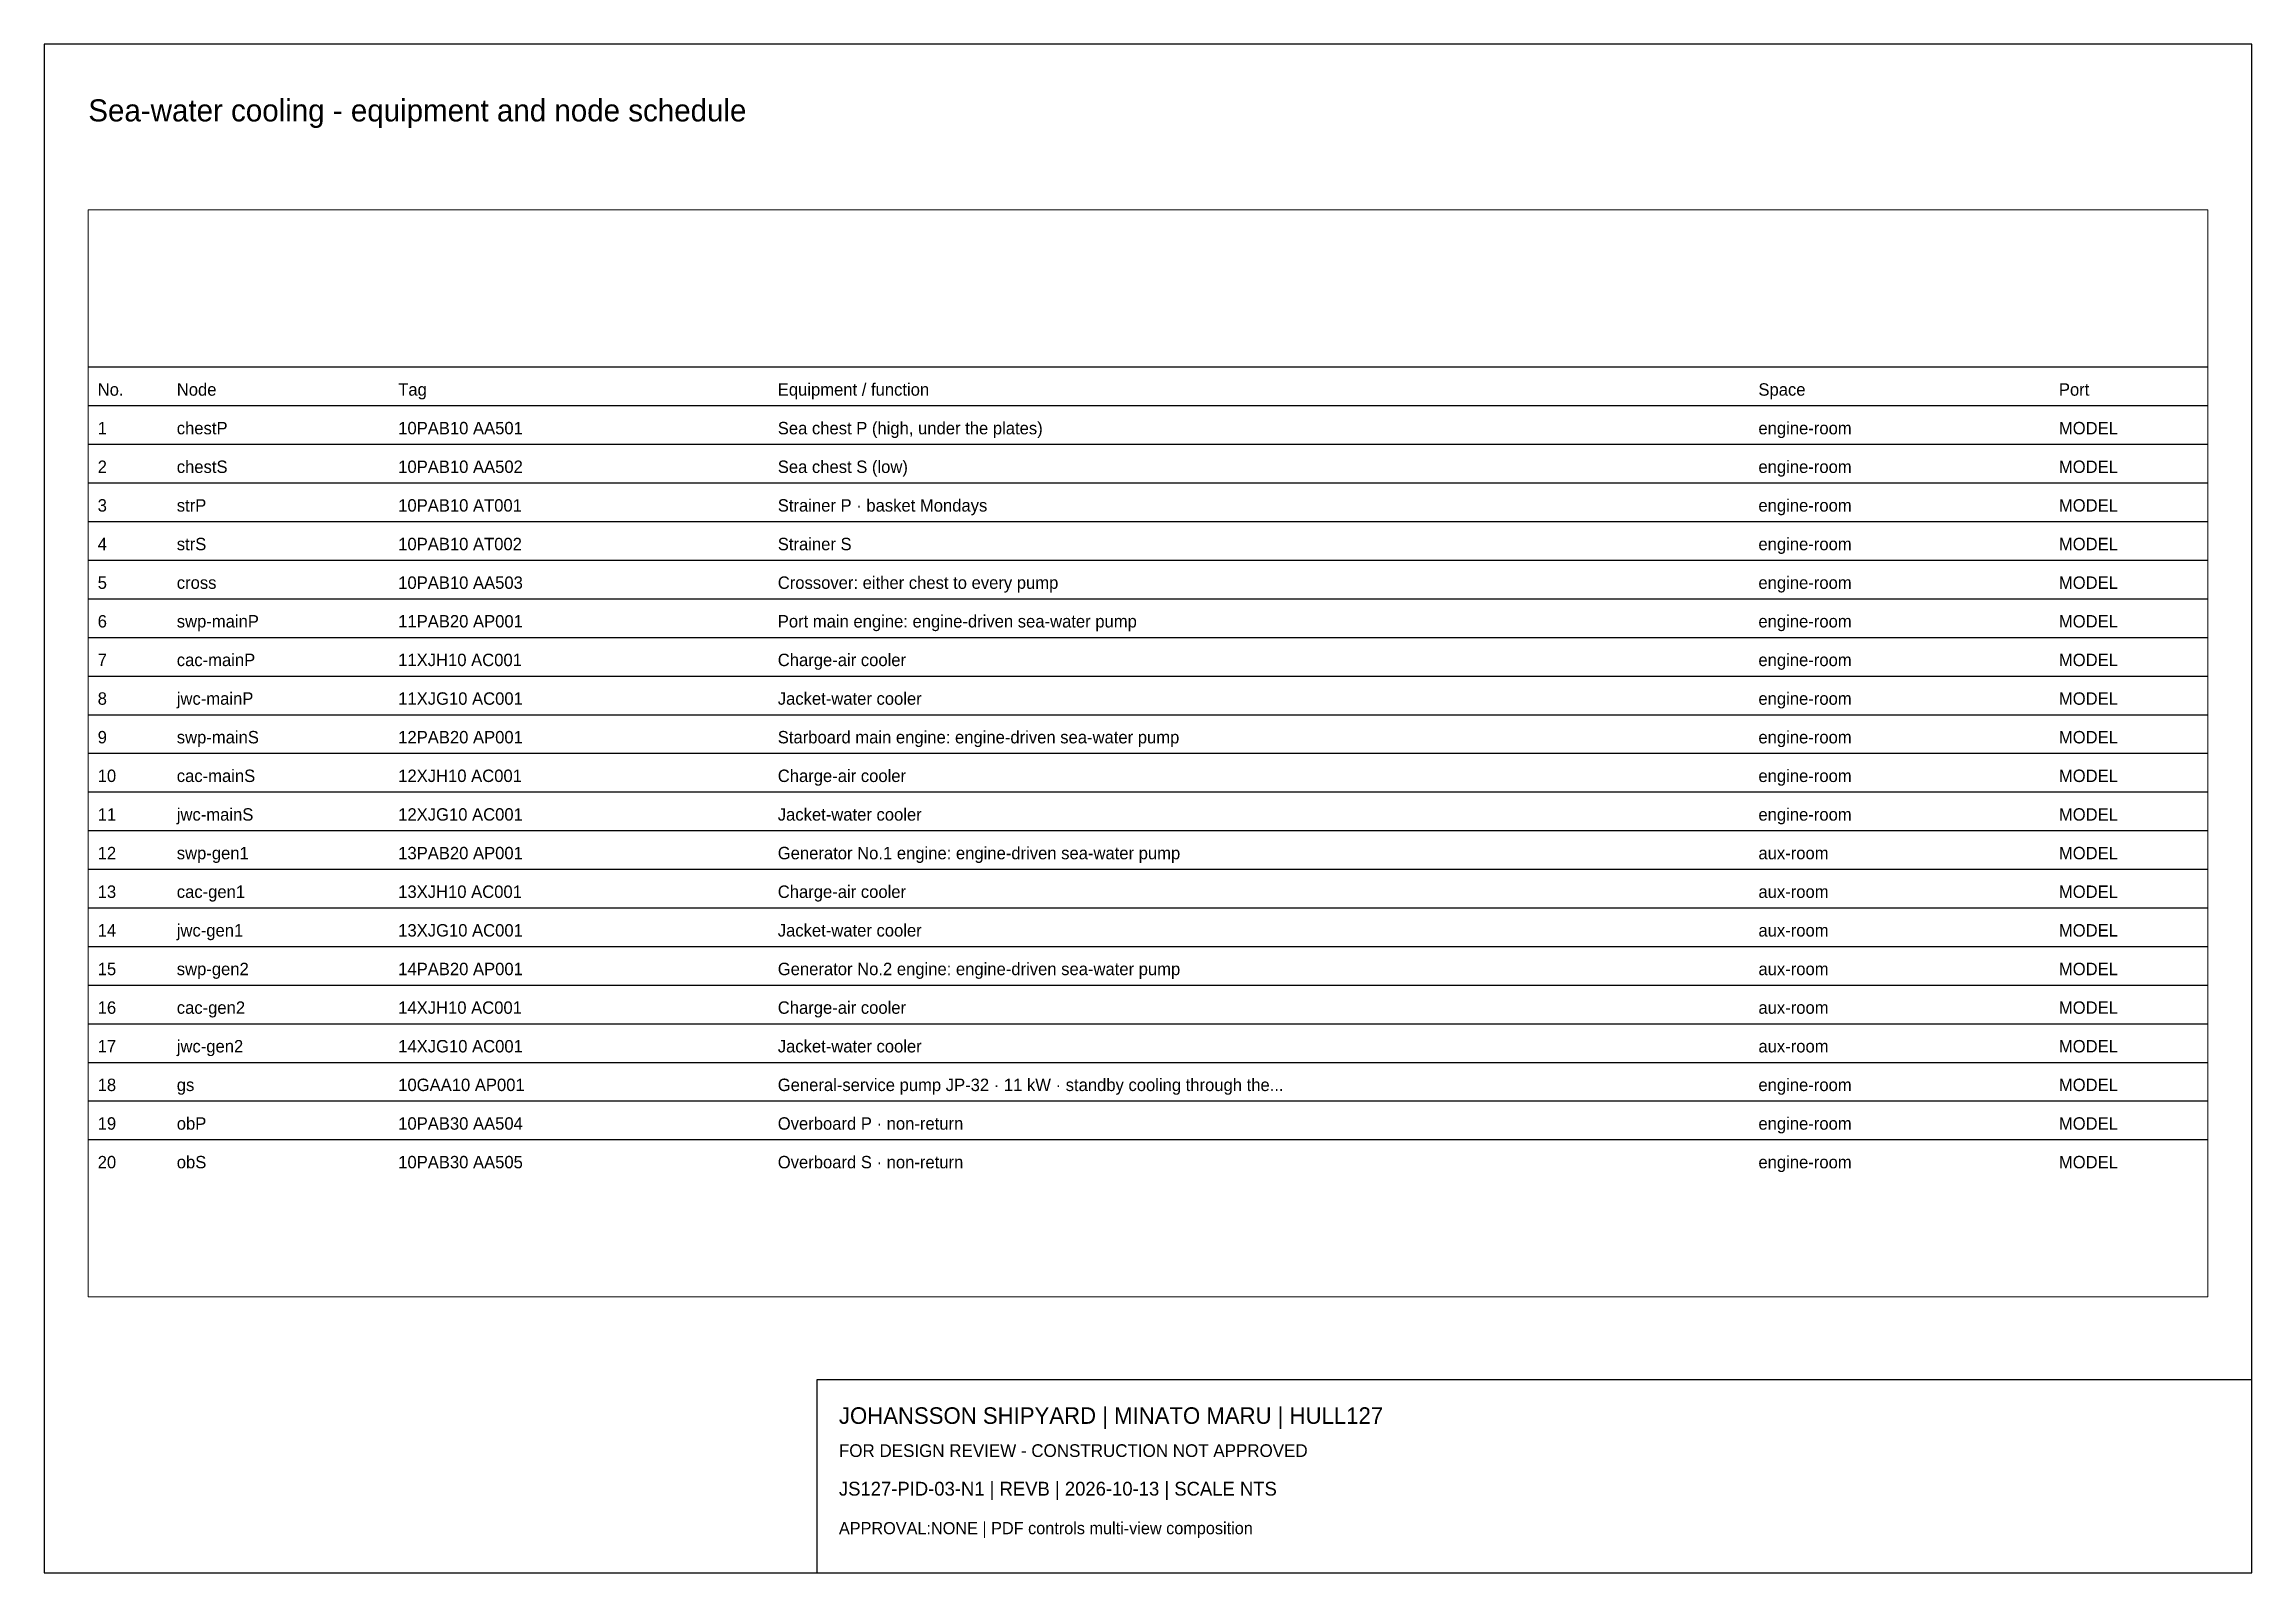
# Paper-space layout 'Layout1' of a CAD drawing. Header units: millimetres. Extents: x 10 to 410, y 10 to 287.
# The model-space entities are those that its viewports show. They can reach past a viewport. Long polylines and large blocks are cut down to what shows.
import ezdxf

# ---------------------------------------------------------------- set-up
doc = ezdxf.new("R2010")
doc.units = ezdxf.units.MM
doc.layers.add('ANNOTATION', color=7, linetype='Continuous')
doc.layers.add('GEOMETRY', color=7, linetype='Continuous')

msp = doc.modelspace()

# ---------------------------------------------------------------- linework, layer by layer
at = {"layer": 'GEOMETRY'}
for p, q in [((18, 249), (402, 249)), ((18, 242), (402, 242)), ((18, 235), (402, 235)), ((18, 228), (402, 228)), ((18, 221), (402, 221)), ((18, 214), (402, 214)), ((18, 207), (402, 207)), ((18, 200), (402, 200)), ((18, 193), (402, 193)), ((18, 186), (402, 186)), ((18, 179), (402, 179)), ((18, 172), (402, 172)), ((18, 165), (402, 165)), ((18, 158), (402, 158)), ((18, 151), (402, 151)), ((18, 144), (402, 144)), ((18, 137), (402, 137)), ((18, 130), (402, 130)), ((18, 123), (402, 123)), ((18, 116), (402, 116)), ((18, 109), (402, 109))]:
    msp.add_line(p, q, dxfattribs=at)

# ---------------------------------------------------------------- texts
at = {"layer": 'ANNOTATION'}
for s, p in [('No.', (19.7, 243.8)), ('Node', (34.03, 243.8)), ('Tag', (74.15, 243.8)), ('Equipment / function', (142.92, 243.8)), ('Space', (320.6, 243.8)), ('Port', (375.04, 243.8)), ('1', (19.7, 236.8)), ('chestP', (34.03, 236.8)), ('10PAB10 AA501', (74.15, 236.8)), ('Sea chest P (high, under the plates)', (142.92, 236.8)), ('engine-room', (320.6, 236.8)), ('MODEL', (375.04, 236.8)), ('2', (19.7, 229.8)), ('chestS', (34.03, 229.8)), ('10PAB10 AA502', (74.15, 229.8)), ('Sea chest S (low)', (142.92, 229.8)), ('engine-room', (320.6, 229.8)), ('MODEL', (375.04, 229.8)), ('3', (19.7, 222.8)), ('strP', (34.03, 222.8)), ('10PAB10 AT001', (74.15, 222.8)), ('Strainer P · basket Mondays', (142.92, 222.8)), ('engine-room', (320.6, 222.8)), ('MODEL', (375.04, 222.8)), ('4', (19.7, 215.8)), ('strS', (34.03, 215.8)), ('10PAB10 AT002', (74.15, 215.8)), ('Strainer S', (142.92, 215.8)), ('engine-room', (320.6, 215.8)), ('MODEL', (375.04, 215.8)), ('5', (19.7, 208.8)), ('cross', (34.03, 208.8)), ('10PAB10 AA503', (74.15, 208.8)), ('Crossover: either chest to every pump', (142.92, 208.8)), ('engine-room', (320.6, 208.8)), ('MODEL', (375.04, 208.8)), ('6', (19.7, 201.8)), ('swp-mainP', (34.03, 201.8)), ('11PAB20 AP001', (74.15, 201.8)), ('Port main engine: engine-driven sea-water pump', (142.92, 201.8)), ('engine-room', (320.6, 201.8)), ('MODEL', (375.04, 201.8)), ('7', (19.7, 194.8)), ('cac-mainP', (34.03, 194.8)), ('11XJH10 AC001', (74.15, 194.8)), ('Charge-air cooler', (142.92, 194.8)), ('engine-room', (320.6, 194.8)), ('MODEL', (375.04, 194.8)), ('8', (19.7, 187.8)), ('jwc-mainP', (34.03, 187.8)), ('11XJG10 AC001', (74.15, 187.8)), ('Jacket-water cooler', (142.92, 187.8)), ('engine-room', (320.6, 187.8)), ('MODEL', (375.04, 187.8)), ('9', (19.7, 180.8)), ('swp-mainS', (34.03, 180.8)), ('12PAB20 AP001', (74.15, 180.8)), ('Starboard main engine: engine-driven sea-water pump', (142.92, 180.8)), ('engine-room', (320.6, 180.8)), ('MODEL', (375.04, 180.8)), ('10', (19.7, 173.8)), ('cac-mainS', (34.03, 173.8)), ('12XJH10 AC001', (74.15, 173.8)), ('Charge-air cooler', (142.92, 173.8)), ('engine-room', (320.6, 173.8)), ('MODEL', (375.04, 173.8)), ('11', (19.7, 166.8)), ('jwc-mainS', (34.03, 166.8)), ('12XJG10 AC001', (74.15, 166.8)), ('Jacket-water cooler', (142.92, 166.8)), ('engine-room', (320.6, 166.8)), ('MODEL', (375.04, 166.8)), ('12', (19.7, 159.8)), ('swp-gen1', (34.03, 159.8)), ('13PAB20 AP001', (74.15, 159.8)), ('Generator No.1 engine: engine-driven sea-water pump', (142.92, 159.8)), ('aux-room', (320.6, 159.8)), ('MODEL', (375.04, 159.8)), ('13', (19.7, 152.8)), ('cac-gen1', (34.03, 152.8)), ('13XJH10 AC001', (74.15, 152.8)), ('Charge-air cooler', (142.92, 152.8)), ('aux-room', (320.6, 152.8)), ('MODEL', (375.04, 152.8)), ('14', (19.7, 145.8)), ('jwc-gen1', (34.03, 145.8)), ('13XJG10 AC001', (74.15, 145.8)), ('Jacket-water cooler', (142.92, 145.8)), ('MODEL', (375.04, 145.8)), ('aux-room', (320.6, 145.8)), ('15', (19.7, 138.8)), ('swp-gen2', (34.03, 138.8)), ('14PAB20 AP001', (74.15, 138.8)), ('Generator No.2 engine: engine-driven sea-water pump', (142.92, 138.8)), ('aux-room', (320.6, 138.8)), ('MODEL', (375.04, 138.8)), ('16', (19.7, 131.8)), ('cac-gen2', (34.03, 131.8)), ('14XJH10 AC001', (74.15, 131.8)), ('Charge-air cooler', (142.92, 131.8)), ('aux-room', (320.6, 131.8)), ('MODEL', (375.04, 131.8)), ('17', (19.7, 124.8)), ('jwc-gen2', (34.03, 124.8)), ('14XJG10 AC001', (74.15, 124.8)), ('Jacket-water cooler', (142.92, 124.8)), ('aux-room', (320.6, 124.8)), ('MODEL', (375.04, 124.8)), ('18', (19.7, 117.8)), ('10GAA10 AP001', (74.15, 117.8)), ('General-service pump JP-32 · 11 kW · standby cooling through the...', (142.92, 117.8)), ('engine-room', (320.6, 117.8)), ('MODEL', (375.04, 117.8)), ('gs', (34.03, 117.8)), ('19', (19.7, 110.8)), ('obP', (34.03, 110.8)), ('10PAB30 AA504', (74.15, 110.8)), ('Overboard P · non-return', (142.92, 110.8)), ('engine-room', (320.6, 110.8)), ('MODEL', (375.04, 110.8)), ('20', (19.7, 103.8)), ('obS', (34.03, 103.8)), ('10PAB30 AA505', (74.15, 103.8)), ('Overboard S · non-return', (142.92, 103.8)), ('engine-room', (320.6, 103.8)), ('MODEL', (375.04, 103.8))]:
    msp.add_text(s, height=2.25, dxfattribs=at).set_placement(p)

psp = doc.layouts.get("Layout1")

# ---------------------------------------------------------------- linework, layer by layer
for points in [[(10, 10), (410, 10), (410, 287), (10, 287)], [(150, 10), (410, 10), (410, 45), (150, 45)]]:
    psp.add_lwpolyline(points, close=True)

# ---------------------------------------------------------------- texts
for s, height, p in [('Sea-water cooling - equipment and node schedule', 4, (18, 273)), ('JOHANSSON SHIPYARD | MINATO MARU | HULL127', 3, (154, 37)), ('FOR DESIGN REVIEW - CONSTRUCTION NOT APPROVED', 2.3, (154, 31)), ('JS127-PID-03-N1 | REVB | 2026-10-13 | SCALE NTS', 2.5, (154, 24)), ('APPROVAL:NONE | PDF controls multi-view composition', 2.2, (154, 17))]:
    psp.add_text(s, height=height).set_placement(p)

# ---------------------------------------------------------------- viewports
at = {"layer": 'VIEWPORTS'}
psp.add_viewport(center=(210, 158.5), size=(384, 197), view_center_point=(210, 179), view_height=197, dxfattribs=at)

doc.saveas('drawing.dxf')
